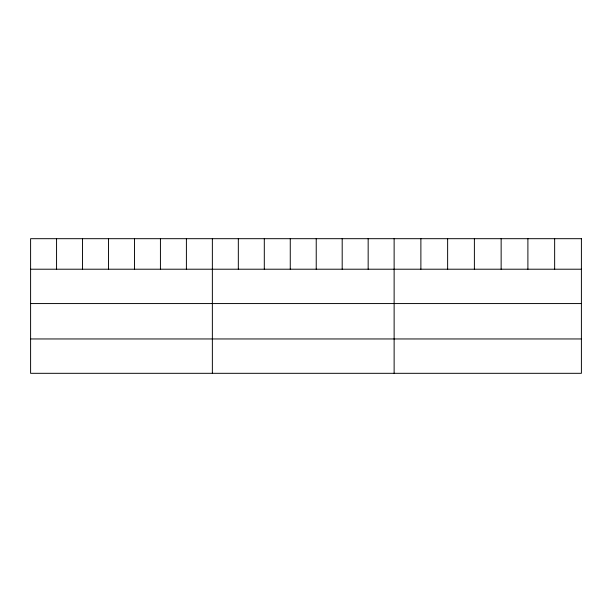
<?xml version="1.0" encoding="UTF-8"?>
<svg xmlns="http://www.w3.org/2000/svg" width="612" height="612" viewBox="0 0 612 612"><rect width="100%" height="100%" fill="white"/><g stroke="black" fill="none" stroke-linecap="round" stroke-linejoin="round"><path stroke-width="0.92" d="M30.6 269.211L581.4 269.211M30.6 303.567L581.4 303.567M30.6 338.956L581.4 338.956M554.648 238.688L554.648 269.211M527.896 238.688L527.896 269.211M501.144 238.688L501.144 269.211M474.384 238.688L474.384 269.211M447.632 238.688L447.632 269.211M420.88 238.688L420.88 269.211M394.128 238.688L394.128 373.312M368.164 238.688L368.164 269.211M342.192 238.688L342.192 269.211M316.228 238.688L316.228 269.211M290.264 238.688L290.264 269.211M264.3 238.688L264.3 269.211M238.328 238.688L238.328 269.211M212.364 238.688L212.364 373.312M186.4 238.688L186.4 269.211M160.428 238.688L160.428 269.211M134.464 238.688L134.464 269.211M108.5 238.688L108.5 269.211M82.536 238.688L82.536 269.211M56.564 238.688L56.564 269.211M581.4 238.688L30.6 238.688L30.6 373.312L581.4 373.312L581.4 238.688"/></g></svg>
